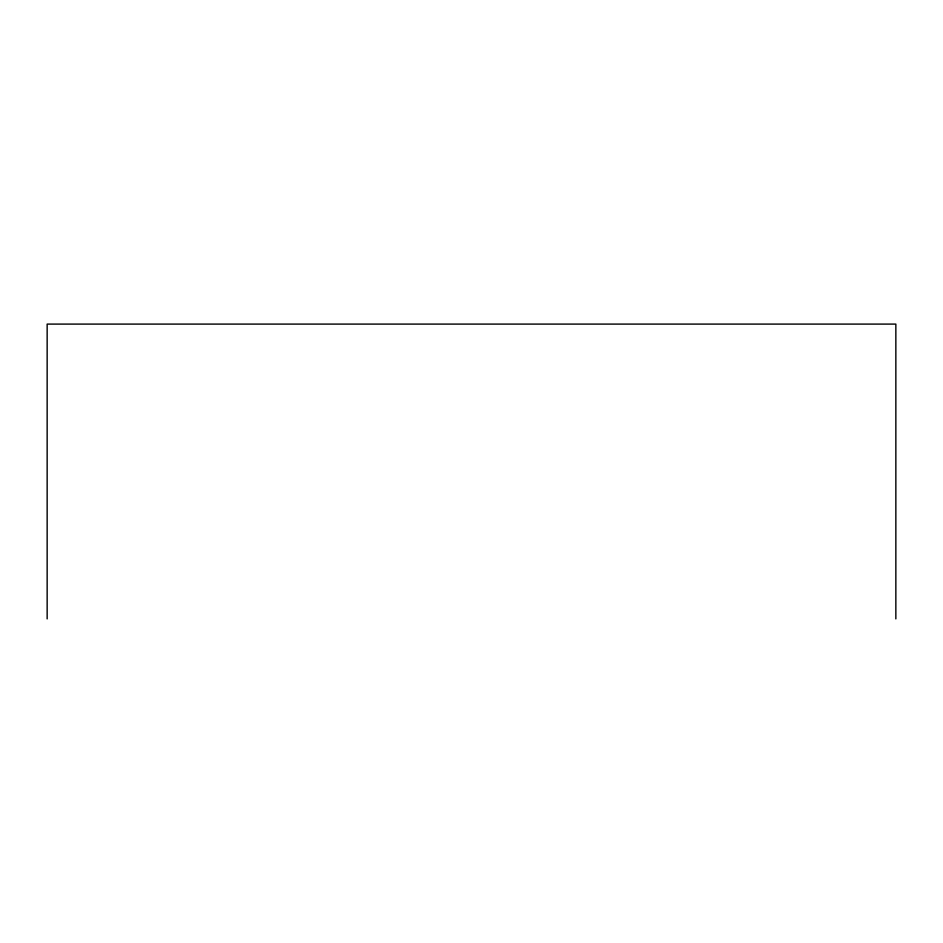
<?xml version="1.0" encoding="UTF-8"?>
<svg xmlns="http://www.w3.org/2000/svg" width="943" height="943" viewBox="0 0 943 943"><rect width="100%" height="100%" fill="white"/><g stroke="black" fill="none" stroke-linecap="round" stroke-linejoin="round"><path stroke-width="1.41" d="M895.85 618.903L895.85 324.097L47.15 324.097L47.15 618.903"/></g></svg>
